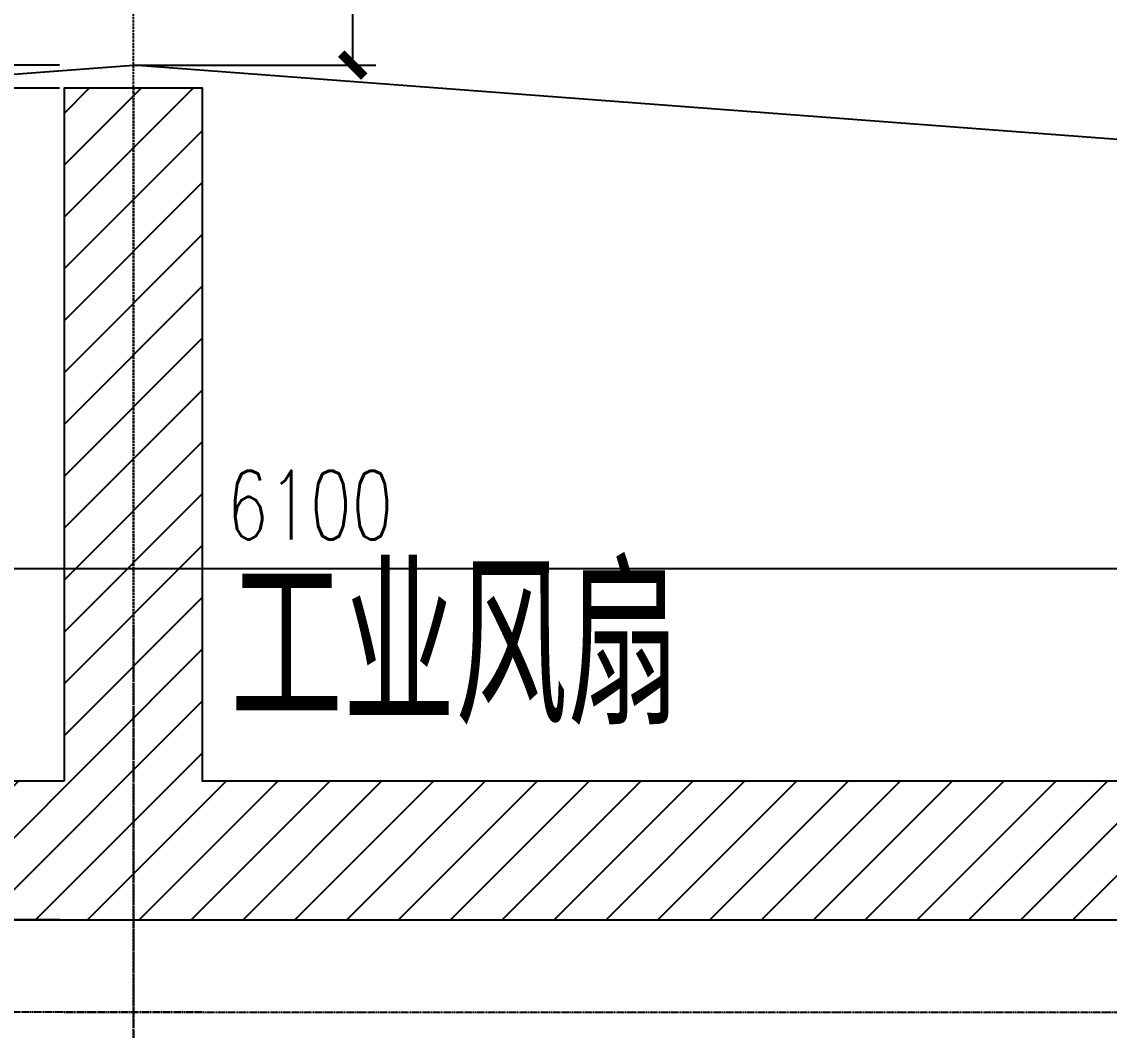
# Model space of a CAD drawing. Extents: x -1899985 to 1774885, y 556286 to 2175695.
# Drawn here: x -1711602 to -1709248, y 577768 to 579951 of the extents above; entities that cross this region are included whole.
import ezdxf

# ---------------------------------------------------------------- set-up
doc = ezdxf.new("R2010")
doc.units = 0
doc.header["$LTSCALE"] = 10
doc.header["$MEASUREMENT"] = 0
for name, pattern in [('20剖面图$0$__DASH', [0.35, 0.25, -0.1]), ('20剖面图$0$DASH', [0.35, 0.25, -0.1]), ('20剖面图$0$DOTE', [2.42, 2, -0.2, 0.02, -0.2])]:
    doc.linetypes.add(name, pattern=pattern)
doc.layers.get('Defpoints').update_dxf_attribs({"color": 210})
for name, color, linetype in [('20剖面图$0$A-AXIS-DOTE', 14, '20剖面图$0$DOTE'), ('20剖面图$0$A-LIN-V', 9, 'Continuous'), ('20剖面图$0$建-尺寸', 3, 'Continuous'), ('20剖面图$0$建-文字', 7, 'Continuous'), ('A-LIN-V', 9, 'Continuous')]:
    doc.layers.add(name, color=color, linetype=linetype)
doc.styles.add('20剖面图$0$A-DIM_T3', font='SIMPLEX', dxfattribs={"width": 0.705882, "bigfont": 'GBCBIG'})
doc.styles.add('20剖面图$0$A-STANDARD', font='SIMPLEX', dxfattribs={"bigfont": 'GBCBIG'})
doc.dimstyles.new('20剖面图$0$A-DIM&&50', dxfattribs={"dimtxt": 148.75, "dimasz": 50, "dimexe": 50, "dimexo": 50, "dimgap": 63.125, "dimtad": 1, "dimdec": 0, "dimzin": 0, "dimdsep": 46, "dimtxsty": '20剖面图$0$A-DIM_T3', "dimblk": '20剖面图$0$_ArchTick', "dimcen": 0.09, "dimclrt": 7, "dimazin": 2, "dimtfac": 1, "dimtdec": 0, "dimtix": 1, "dimtmove": 2, "dimatfit": 3, "dimfxl": 1, "dimtolj": 1, "dimtzin": 0, "dimarcsym": 0})

# ---------------------------------------------------------------- blocks, each defined once
blk = doc.blocks.new('20剖面图$0$_ArchTick')
at = {"color": 0, "linetype": 'ByBlock', "const_width": 0.4}
blk.add_lwpolyline([(-0.5, -0.5), (0.5, 0.5)], dxfattribs=at)
blk = doc.blocks.new('*D548')
at = {"layer": '20剖面图$0$建-尺寸', "color": 0, "lineweight": -2, "transparency": 16777216}
for p, q in [((-519.6, 2150), (-519.6, 2200)), ((-160, 2150), (-569.6, 2150)), ((-519.6, 2100), (-519.6, 2150)), ((-160, 2100), (-569.6, 2100)), ((-519.6, 2100), (-519.6, 2050))]:
    blk.add_line(p, q, dxfattribs=at)
at = {"layer": 'Defpoints', "color": 0, "transparency": 16777216}
for p in [(-519.6, 2150), (-110, 2150), (-110, 2100)]:
    blk.add_point(p, dxfattribs=at)
at = {"layer": '20剖面图$0$建-尺寸', "color": 0, "lineweight": -2, "transparency": 16777216, "xscale": 50, "yscale": 50, "zscale": 50}
for p, rotation in [((-519.6, 2150), 270), ((-519.6, 2100), 90)]:
    blk.add_blockref('20剖面图$0$_ArchTick', p, dxfattribs=dict(at, rotation=rotation))
at = {"layer": '20剖面图$0$建-尺寸', "color": 7, "transparency": 16777216, "insert": (-657.1, 2125), "char_height": 148.75, "attachment_point": 5, "rotation": 90, "style": '20剖面图$0$A-DIM_T3'}
blk.add_mtext('\\A1;50', dxfattribs=at)
blk = doc.blocks.new('*D549')
at = {"layer": '20剖面图$0$建-尺寸', "color": 0, "lineweight": -2, "transparency": 16777216}
for p, q in [((-160, 2100), (-569.6, 2100)), ((-519.6, 300), (-519.6, 2100)), ((-160, 300), (-569.6, 300))]:
    blk.add_line(p, q, dxfattribs=at)
at = {"layer": 'Defpoints', "color": 0, "transparency": 16777216}
for p in [(-519.6, 2100), (-110, 2100), (-110, 300)]:
    blk.add_point(p, dxfattribs=at)
at = {"layer": '20剖面图$0$建-尺寸', "color": 0, "lineweight": -2, "transparency": 16777216, "xscale": 50, "yscale": 50, "zscale": 50}
for p, rotation in [((-519.6, 2100), 90), ((-519.6, 300), 270)]:
    blk.add_blockref('20剖面图$0$_ArchTick', p, dxfattribs=dict(at, rotation=rotation))
at = {"layer": '20剖面图$0$建-尺寸', "color": 7, "transparency": 16777216, "insert": (-657.1, 1200), "char_height": 148.75, "attachment_point": 5, "rotation": 90, "style": '20剖面图$0$A-DIM_T3'}
blk.add_mtext('\\A1;1800', dxfattribs=at)
blk = doc.blocks.new('*D550')
at = {"layer": '20剖面图$0$建-尺寸', "color": 0, "lineweight": -2, "transparency": 16777216}
for p, q in [((-519.6, 300), (-519.6, 350)), ((-160, 300), (-569.6, 300)), ((-519.6, 0), (-519.6, 300)), ((-160, 0), (-569.6, 0)), ((-519.6, 0), (-519.6, -50))]:
    blk.add_line(p, q, dxfattribs=at)
at = {"layer": 'Defpoints', "color": 0, "transparency": 16777216}
for p in [(-519.6, 300), (-110, 300), (-110, 0)]:
    blk.add_point(p, dxfattribs=at)
at = {"layer": '20剖面图$0$建-尺寸', "color": 0, "lineweight": -2, "transparency": 16777216, "xscale": 50, "yscale": 50, "zscale": 50}
for p, rotation in [((-519.6, 300), 270), ((-519.6, 0), 90)]:
    blk.add_blockref('20剖面图$0$_ArchTick', p, dxfattribs=dict(at, rotation=rotation))
at = {"layer": '20剖面图$0$建-尺寸', "color": 7, "transparency": 16777216, "insert": (-657.1, 150), "char_height": 148.75, "attachment_point": 5, "rotation": 90, "style": '20剖面图$0$A-DIM_T3'}
blk.add_mtext('\\A1;300', dxfattribs=at)
blk = doc.blocks.new('*D551')
at = {"layer": '20剖面图$0$建-尺寸', "color": 0, "lineweight": -2, "transparency": 16777216}
for p, q in [((-3050, 650), (-3050, 1110.2)), ((3050, 650), (3050, 1110.2)), ((-3050, 1060.2), (3050, 1060.2))]:
    blk.add_line(p, q, dxfattribs=at)
at = {"layer": 'Defpoints', "color": 0, "transparency": 16777216}
for p in [(3050, 1060.2), (-3050, 600), (3050, 600)]:
    blk.add_point(p, dxfattribs=at)
at = {"layer": '20剖面图$0$建-尺寸', "color": 0, "lineweight": -2, "transparency": 16777216, "xscale": 50, "yscale": 50, "zscale": 50, "rotation": 180}
blk.add_blockref('20剖面图$0$_ArchTick', (-3050, 1060.2), dxfattribs=at)
at = {"layer": '20剖面图$0$建-尺寸', "color": 0, "lineweight": -2, "transparency": 16777216, "xscale": 50, "yscale": 50, "zscale": 50}
blk.add_blockref('20剖面图$0$_ArchTick', (3050, 1060.2), dxfattribs=at)
at = {"layer": '20剖面图$0$建-尺寸', "color": 7, "transparency": 16777216, "insert": (382.4, 1197.7), "char_height": 148.75, "attachment_point": 5, "style": '20剖面图$0$A-DIM_T3'}
blk.add_mtext('\\A1;6100', dxfattribs=at)
blk = doc.blocks.new('*D552')
at = {"layer": '20剖面图$0$建-尺寸', "color": 0, "lineweight": -2, "transparency": 16777216}
for p, q in [((8250, 1100), (8775, 1100)), ((8725, 600), (8725, 1100)), ((8250, 600), (8775, 600))]:
    blk.add_line(p, q, dxfattribs=at)
at = {"layer": 'Defpoints', "color": 0, "transparency": 16777216}
for p in [(8200, 1100), (8725, 1100), (8200, 600)]:
    blk.add_point(p, dxfattribs=at)
at = {"layer": '20剖面图$0$建-尺寸', "color": 0, "lineweight": -2, "transparency": 16777216, "xscale": 50, "yscale": 50, "zscale": 50}
for p, rotation in [((8725, 1100), 90), ((8725, 600), 270)]:
    blk.add_blockref('20剖面图$0$_ArchTick', p, dxfattribs=dict(at, rotation=rotation))
at = {"layer": '20剖面图$0$建-尺寸', "color": 7, "transparency": 16777216, "insert": (8587.5, 850), "char_height": 148.75, "attachment_point": 5, "rotation": 90, "style": '20剖面图$0$A-DIM_T3'}
blk.add_mtext('\\A1;500', dxfattribs=at)
blk = doc.blocks.new('20剖面图$0$3243243')
at = {"color": 6, "linetype": '20剖面图$0$DASH'}
blk.add_line((1570255.4, 577182.5), (1562425.4, 577182.5), dxfattribs=at)
blk = doc.blocks.new('20剖面图$0$b234swerwr')
at = {"layer": '20剖面图$0$A-AXIS-DOTE', "color": 4}
blk.add_line((-1570355.4, 578015), (-1570355.4, 564377.5), dxfattribs=at)
at = {"layer": '20剖面图$0$A-LIN-V'}
blk.add_blockref('20剖面图$0$3243243', (-3140460.8, 0), dxfattribs=at)
at = {"layer": '20剖面图$0$A-LIN-V', "xscale": -1}
blk.add_blockref('20剖面图$0$3243243', (-250, 0), dxfattribs=at)
blk = doc.blocks.new('20剖面图$0$G$C2C10B007')
at = {"layer": '20剖面图$0$A-LIN-V'}
h = blk.add_hatch(dxfattribs=at)
h.set_pattern_fill('ANSI31', color=252, scale=50)
h.set_pattern_definition([(45, (0, 400), (-56.1266, 56.1266), [])])
h.paths.add_polyline_path([(-150, 600), (-3050, 600), (-3050, 300), (3050, 300), (3050, 600), (150, 600), (150, 2100), (-150, 2100)])
at = {"layer": '20剖面图$0$A-AXIS-DOTE', "linetype": '20剖面图$0$__DASH', "ltscale": 2}
blk.add_lwpolyline([(0, 2100), (0, 100)], dxfattribs=at)
at = {"layer": '20剖面图$0$A-LIN-V'}
blk.add_lwpolyline([(-150, 600), (-3050, 600), (-3050, 300), (3050, 300), (3050, 600), (150, 600), (150, 2100), (-150, 2100), (-150, 600)], dxfattribs=at)
at = {"layer": '20剖面图$0$建-文字', "style": '20剖面图$0$A-STANDARD'}
blk.add_text('工业风扇', height=337.59, dxfattribs=at).set_placement((210.4, 722.5))
at = {"layer": '20剖面图$0$建-尺寸'}
for p1, p2, picture, middle in [((-110, 2100), (-110, 2150), '*D548', (-657.1, 2125)), ((-110, 300), (-110, 2100), '*D549', (-657.1, 1200)), ((-110, 0), (-110, 300), '*D550', (-657.1, 150))]:
    dim = blk.add_aligned_dim(p1=p1, p2=p2, distance=409.6, dimstyle='20剖面图$0$A-DIM&&50', dxfattribs=at)
    dim.commit()
    dim.dimension.update_dxf_attribs({"geometry": picture, "text_midpoint": middle})
dim = blk.add_linear_dim(base=(3050, 1060.2), p1=(-3050, 600), p2=(3050, 600), angle=0, dimstyle='20剖面图$0$A-DIM&&50', dxfattribs=at)
dim.commit()
dim.dimension.update_dxf_attribs({"geometry": '*D551', "text_midpoint": (382.4, 1197.7), "dimtype": 161})
blk = doc.blocks.new('20剖面图$0$G$C845E5159')
at = {"layer": '20剖面图$0$A-AXIS-DOTE', "linetype": '20剖面图$0$__DASH', "ltscale": 2}
blk.add_line((8250, -3360.7), (8250, 6078.5), dxfattribs=at)
at = {"layer": '20剖面图$0$A-LIN-V', "color": 2}
for p in [(300, 0), (16200, 0)]:
    blk.add_line(p, (8250, 600), dxfattribs=at)
at = {"layer": '20剖面图$0$A-LIN-V'}
blk.add_blockref('20剖面图$0$G$C2C10B007', (8250, -1550), dxfattribs=at)
at = {"layer": '20剖面图$0$建-尺寸'}
dim = blk.add_aligned_dim(p1=(8200, 600), p2=(8200, 1100), distance=-525, dimstyle='20剖面图$0$A-DIM&&50', dxfattribs=at)
dim.commit()
dim.dimension.update_dxf_attribs({"geometry": '*D552', "text_midpoint": (8587.5, 850)})
blk = doc.blocks.new('20剖面图')
at = {"layer": '20剖面图$0$A-LIN-V'}
for name, p in [('20剖面图$0$G$C845E5159', (-1719610.4, 579257.5)), ('20剖面图$0$b234swerwr', (-141005, 625))]:
    blk.add_blockref(name, p, dxfattribs=at)

msp = doc.modelspace()

# ---------------------------------------------------------------- block references
at = {"layer": 'A-LIN-V'}
msp.add_blockref('20剖面图', (0, 0), dxfattribs=at)

doc.saveas('drawing.dxf')
